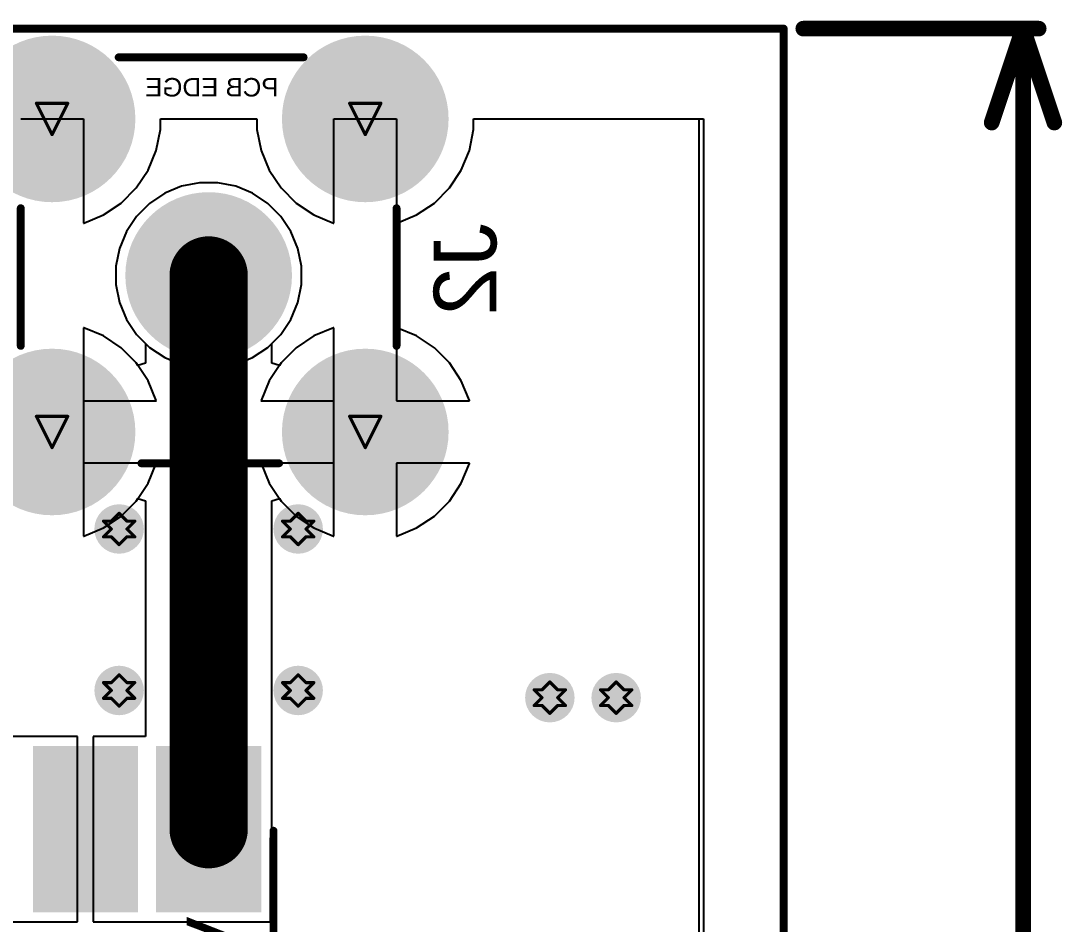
# Model space of a CAD drawing. Header units: inches. Extents: x 0 to 12.7, y -0.1 to 3.5.
# Drawn here: x 0.812 to 1.477, y 1.382 to 1.959 of the extents above; entities that cross this region are included whole.
import ezdxf

# ---------------------------------------------------------------- set-up
doc = ezdxf.new("R2010")
doc.units = ezdxf.units.IN
doc.header["$MEASUREMENT"] = 0
for name, color, linetype in [('Board Outline', 216, 'Continuous'), ('Bottom Layer', 5, 'Continuous'), ('Bottom Overlay', 54, 'Continuous'), ('Bottom Solder', 6, 'Continuous'), ('Dimensions', 6, 'Continuous'), ('Drill Drawing', 1, 'Continuous'), ('Multi-Layer', 9, 'Continuous'), ('Pad Holes', 156, 'Continuous'), ('Top Layer', 1, 'Continuous'), ('Top Overlay', 2, 'Continuous'), ('Top Paste', 8, 'Continuous'), ('Top Solder', 216, 'Continuous'), ('Via Holes', 16, 'Continuous')]:
    doc.layers.add(name, color=color, linetype=linetype)
doc.styles.add('Arial', font='', dxfattribs={"height": 0.2})
doc.styles.get('Arial').set_extended_font_data('Arial')

# ---------------------------------------------------------------- blocks, each defined once
blk = doc.blocks.new('SX1276S8S_T_X1_1')
at = {"layer": 'Top Layer'}
for points in [[(-0.26575, 0.24606), (-0.36417, 0.24606), (-0.36417, 0.30512), (-0.26575, 0.30512)], [(-0.26575, 0.16732), (-0.36417, 0.16732), (-0.36417, 0.22638), (-0.26575, 0.22638)]]:
    blk.add_hatch(color=1, dxfattribs=at).paths.add_polyline_path(points)
at = {"layer": 'Top Paste'}
for points in [[(-0.26575, 0.24606), (-0.36417, 0.24606), (-0.36417, 0.30512), (-0.26575, 0.30512)], [(-0.26575, 0.16732), (-0.36417, 0.16732), (-0.36417, 0.22638), (-0.26575, 0.22638)]]:
    blk.add_hatch(color=8, dxfattribs=at).paths.add_polyline_path(points)
at = {"layer": 'Top Solder'}
for points in [[(-0.26175, 0.24206), (-0.36817, 0.24206), (-0.36817, 0.30912), (-0.26175, 0.30912)], [(-0.26175, 0.16332), (-0.36817, 0.16332), (-0.36817, 0.23038), (-0.26175, 0.23038)]]:
    blk.add_hatch(color=216, dxfattribs=at).paths.add_polyline_path(points)
at = {"layer": 'Top Overlay'}
blk.add_lwpolyline([(0.313, 0.317, 0.005, 0.005, 0), (-0.314, 0.317, 0.005, 0.005, 0)], format="xyseb", dxfattribs=at)
blk.add_lwpolyline([(-0.31525, 0.317, 0.0025, 0.0025, 1), (-0.31275, 0.317, 0.0025, 0.0025, 1)], format="xyseb", close=True, dxfattribs=at)
at = {"layer": 'Top Overlay', "style": 'Arial'}
blk.add_text('ANT', height=0.03937, dxfattribs=at).set_placement((-0.25907, 0.26146))
blk = doc.blocks.new('HJ_SMA175_B_4')
at = {"layer": 'Bottom Layer'}
h = blk.add_hatch(color=5, dxfattribs=at)
edge = h.paths.add_edge_path()
edge.add_arc((-0.1, 0.1), 0.04921, 0, 360)
h = blk.add_hatch(color=5, dxfattribs=at)
edge = h.paths.add_edge_path()
edge.add_arc((0.1, 0.1), 0.04921, 0, 360)
h = blk.add_hatch(color=5, dxfattribs=at)
edge = h.paths.add_edge_path()
edge.add_arc((0, 0), 0.04921, 0, 360)
h = blk.add_hatch(color=5, dxfattribs=at)
edge = h.paths.add_edge_path()
edge.add_arc((-0.1, -0.1), 0.04921, 0, 360)
h = blk.add_hatch(color=5, dxfattribs=at)
edge = h.paths.add_edge_path()
edge.add_arc((0.1, -0.1), 0.04921, 0, 360)
at = {"layer": 'Bottom Solder'}
h = blk.add_hatch(color=6, dxfattribs=at)
edge = h.paths.add_edge_path()
edge.add_arc((-0.1, 0.1), 0.05321, 0, 360)
h = blk.add_hatch(color=6, dxfattribs=at)
edge = h.paths.add_edge_path()
edge.add_arc((0.1, 0.1), 0.05321, 0, 360)
h = blk.add_hatch(color=6, dxfattribs=at)
edge = h.paths.add_edge_path()
edge.add_arc((0, 0), 0.05321, 0, 360)
h = blk.add_hatch(color=6, dxfattribs=at)
edge = h.paths.add_edge_path()
edge.add_arc((-0.1, -0.1), 0.05321, 0, 360)
h = blk.add_hatch(color=6, dxfattribs=at)
edge = h.paths.add_edge_path()
edge.add_arc((0.1, -0.1), 0.05321, 0, 360)
at = {"layer": 'Multi-Layer'}
h = blk.add_hatch(color=9, dxfattribs=at)
edge = h.paths.add_edge_path()
edge.add_arc((-0.1, 0.1), 0.04921, 0, 360)
h = blk.add_hatch(color=9, dxfattribs=at)
edge = h.paths.add_edge_path()
edge.add_arc((0.1, 0.1), 0.04921, 0, 360)
h = blk.add_hatch(color=9, dxfattribs=at)
edge = h.paths.add_edge_path()
edge.add_arc((0, 0), 0.04921, 0, 360)
h = blk.add_hatch(color=9, dxfattribs=at)
edge = h.paths.add_edge_path()
edge.add_arc((-0.1, -0.1), 0.04921, 0, 360)
h = blk.add_hatch(color=9, dxfattribs=at)
edge = h.paths.add_edge_path()
edge.add_arc((0.1, -0.1), 0.04921, 0, 360)
at = {"layer": 'Pad Holes'}
h = blk.add_hatch(color=7, dxfattribs=at)
edge = h.paths.add_edge_path()
edge.add_arc((-0.1, 0.1), 0.02953, 0, 360)
h = blk.add_hatch(color=7, dxfattribs=at)
edge = h.paths.add_edge_path()
edge.add_arc((0.1, 0.1), 0.02953, 0, 360)
h = blk.add_hatch(color=7, dxfattribs=at)
edge = h.paths.add_edge_path()
edge.add_arc((0, 0), 0.02756, 0, 360)
h = blk.add_hatch(color=7, dxfattribs=at)
edge = h.paths.add_edge_path()
edge.add_arc((-0.1, -0.1), 0.02953, 0, 360)
h = blk.add_hatch(color=7, dxfattribs=at)
edge = h.paths.add_edge_path()
edge.add_arc((0.1, -0.1), 0.02953, 0, 360)
at = {"layer": 'Top Layer'}
h = blk.add_hatch(color=1, dxfattribs=at)
edge = h.paths.add_edge_path()
edge.add_arc((-0.1, 0.1), 0.04921, 0, 360)
h = blk.add_hatch(color=1, dxfattribs=at)
edge = h.paths.add_edge_path()
edge.add_arc((0.1, 0.1), 0.04921, 0, 360)
h = blk.add_hatch(color=1, dxfattribs=at)
edge = h.paths.add_edge_path()
edge.add_arc((0, 0), 0.04921, 0, 360)
h = blk.add_hatch(color=1, dxfattribs=at)
edge = h.paths.add_edge_path()
edge.add_arc((-0.1, -0.1), 0.04921, 0, 360)
h = blk.add_hatch(color=1, dxfattribs=at)
edge = h.paths.add_edge_path()
edge.add_arc((0.1, -0.1), 0.04921, 0, 360)
at = {"layer": 'Top Solder'}
h = blk.add_hatch(color=216, dxfattribs=at)
edge = h.paths.add_edge_path()
edge.add_arc((-0.1, 0.1), 0.05321, 0, 360)
h = blk.add_hatch(color=216, dxfattribs=at)
edge = h.paths.add_edge_path()
edge.add_arc((0.1, 0.1), 0.05321, 0, 360)
h = blk.add_hatch(color=216, dxfattribs=at)
edge = h.paths.add_edge_path()
edge.add_arc((0, 0), 0.05321, 0, 360)
h = blk.add_hatch(color=216, dxfattribs=at)
edge = h.paths.add_edge_path()
edge.add_arc((-0.1, -0.1), 0.05321, 0, 360)
h = blk.add_hatch(color=216, dxfattribs=at)
edge = h.paths.add_edge_path()
edge.add_arc((0.1, -0.1), 0.05321, 0, 360)
at = {"layer": 'Bottom Overlay'}
for points in [[(0.045, 0.12, 0.005, 0.005, 0), (-0.043, 0.12, 0.005, 0.005, 0)], [(-0.13937, -0.05748, 0.005, 0.005, 0), (-0.13937, 0.06063, 0.005, 0.005, 0)], [(0.12, -0.043, 0.005, 0.005, 0), (0.12, 0.045, 0.005, 0.005, 0)], [(0.045, -0.12, 0.005, 0.005, 0), (-0.043, -0.12, 0.005, 0.005, 0)]]:
    blk.add_lwpolyline(points, format="xyseb", dxfattribs=at)
for points in [[(-0.04425, 0.12, 0.0025, 0.0025, 1), (-0.04175, 0.12, 0.0025, 0.0025, 1)], [(0.04375, 0.12, 0.0025, 0.0025, 1), (0.04625, 0.12, 0.0025, 0.0025, 1)], [(-0.14062, 0.06063, 0.0025, 0.0025, 1), (-0.13812, 0.06063, 0.0025, 0.0025, 1)], [(0.11875, 0.045, 0.0025, 0.0025, 1), (0.12125, 0.045, 0.0025, 0.0025, 1)], [(0.11875, -0.043, 0.0025, 0.0025, 1), (0.12125, -0.043, 0.0025, 0.0025, 1)], [(-0.14062, -0.05748, 0.0025, 0.0025, 1), (-0.13812, -0.05748, 0.0025, 0.0025, 1)], [(-0.04425, -0.12, 0.0025, 0.0025, 1), (-0.04175, -0.12, 0.0025, 0.0025, 1)], [(0.04375, -0.12, 0.0025, 0.0025, 1), (0.04625, -0.12, 0.0025, 0.0025, 1)]]:
    blk.add_lwpolyline(points, format="xyseb", close=True, dxfattribs=at)
at = {"layer": 'Bottom Overlay', "style": 'Arial', "text_generation_flag": 2}
blk.add_text('PCB EDGE', height=0.011811, rotation=90, dxfattribs=at).set_placement((-0.11433, 0.04467))

msp = doc.modelspace()

# ---------------------------------------------------------------- hatches: boundary and pattern name
at = {"layer": 'Bottom Layer'}
h = msp.add_hatch(color=5, dxfattribs=at)
edge = h.paths.add_edge_path()
edge.add_arc((0.87484, 1.63476), 0.01181, 0, 360)
h = msp.add_hatch(color=5, dxfattribs=at)
edge = h.paths.add_edge_path()
edge.add_arc((0.98916, 1.63476), 0.01181, 0, 360)
h = msp.add_hatch(color=5, dxfattribs=at)
edge = h.paths.add_edge_path()
edge.add_arc((0.87484, 1.53159), 0.01181, 0, 360)
h = msp.add_hatch(color=5, dxfattribs=at)
edge = h.paths.add_edge_path()
edge.add_arc((0.98916, 1.53159), 0.01181, 0, 360)
h = msp.add_hatch(color=5, dxfattribs=at)
edge = h.paths.add_edge_path()
edge.add_arc((1.14986, 1.527), 0.01181, 0, 360)
h = msp.add_hatch(color=5, dxfattribs=at)
edge = h.paths.add_edge_path()
edge.add_arc((1.19221, 1.527), 0.01181, 0, 360)
at = {"layer": 'Bottom Solder'}
h = msp.add_hatch(color=6, dxfattribs=at)
edge = h.paths.add_edge_path()
edge.add_arc((0.87484, 1.63476), 0.01581, 0, 360)
h = msp.add_hatch(color=6, dxfattribs=at)
edge = h.paths.add_edge_path()
edge.add_arc((0.98916, 1.63476), 0.01581, 0, 360)
h = msp.add_hatch(color=6, dxfattribs=at)
edge = h.paths.add_edge_path()
edge.add_arc((0.87484, 1.53159), 0.01581, 0, 360)
h = msp.add_hatch(color=6, dxfattribs=at)
edge = h.paths.add_edge_path()
edge.add_arc((0.98916, 1.53159), 0.01581, 0, 360)
h = msp.add_hatch(color=6, dxfattribs=at)
edge = h.paths.add_edge_path()
edge.add_arc((1.14986, 1.527), 0.01581, 0, 360)
h = msp.add_hatch(color=6, dxfattribs=at)
edge = h.paths.add_edge_path()
edge.add_arc((1.19221, 1.527), 0.01581, 0, 360)
at = {"layer": 'Top Layer'}
h = msp.add_hatch(color=1, dxfattribs=at)
edge = h.paths.add_edge_path()
edge.add_arc((0.87484, 1.63476), 0.01181, 0, 360)
h = msp.add_hatch(color=1, dxfattribs=at)
edge = h.paths.add_edge_path()
edge.add_arc((0.98916, 1.63476), 0.01181, 0, 360)
h = msp.add_hatch(color=1, dxfattribs=at)
edge = h.paths.add_edge_path()
edge.add_arc((0.87484, 1.53159), 0.01181, 0, 360)
h = msp.add_hatch(color=1, dxfattribs=at)
edge = h.paths.add_edge_path()
edge.add_arc((0.98916, 1.53159), 0.01181, 0, 360)
h = msp.add_hatch(color=1, dxfattribs=at)
edge = h.paths.add_edge_path()
edge.add_arc((1.14986, 1.527), 0.01181, 0, 360)
h = msp.add_hatch(color=1, dxfattribs=at)
edge = h.paths.add_edge_path()
edge.add_arc((1.19221, 1.527), 0.01181, 0, 360)
at = {"layer": 'Top Solder'}
h = msp.add_hatch(color=216, dxfattribs=at)
edge = h.paths.add_edge_path()
edge.add_arc((0.87484, 1.63476), 0.01581, 0, 360)
h = msp.add_hatch(color=216, dxfattribs=at)
edge = h.paths.add_edge_path()
edge.add_arc((0.98916, 1.63476), 0.01581, 0, 360)
h = msp.add_hatch(color=216, dxfattribs=at)
edge = h.paths.add_edge_path()
edge.add_arc((0.87484, 1.53159), 0.01581, 0, 360)
h = msp.add_hatch(color=216, dxfattribs=at)
edge = h.paths.add_edge_path()
edge.add_arc((0.98916, 1.53159), 0.01581, 0, 360)
h = msp.add_hatch(color=216, dxfattribs=at)
edge = h.paths.add_edge_path()
edge.add_arc((1.14986, 1.527), 0.01581, 0, 360)
h = msp.add_hatch(color=216, dxfattribs=at)
edge = h.paths.add_edge_path()
edge.add_arc((1.19221, 1.527), 0.01581, 0, 360)
at = {"layer": 'Via Holes'}
h = msp.add_hatch(color=7, dxfattribs=at)
edge = h.paths.add_edge_path()
edge.add_arc((0.87484, 1.63476), 0.00591, 0, 360)
h = msp.add_hatch(color=7, dxfattribs=at)
edge = h.paths.add_edge_path()
edge.add_arc((0.98916, 1.63476), 0.00591, 0, 360)
h = msp.add_hatch(color=7, dxfattribs=at)
edge = h.paths.add_edge_path()
edge.add_arc((0.87484, 1.53159), 0.00591, 0, 360)
h = msp.add_hatch(color=7, dxfattribs=at)
edge = h.paths.add_edge_path()
edge.add_arc((0.98916, 1.53159), 0.00591, 0, 360)
h = msp.add_hatch(color=7, dxfattribs=at)
edge = h.paths.add_edge_path()
edge.add_arc((1.14986, 1.527), 0.00591, 0, 360)
h = msp.add_hatch(color=7, dxfattribs=at)
edge = h.paths.add_edge_path()
edge.add_arc((1.19221, 1.527), 0.00591, 0, 360)

# ---------------------------------------------------------------- linework, layer by layer
at = {"layer": 'Board Outline'}
for points in [[(0, 1.95441, 0.005, 0.005, 0), (1.29921, 1.95441, 0.005, 0.005, 0)], [(1.29921, 0, 0.005, 0.005, 0), (1.29921, 1.95441, 0.005, 0.005, 0)]]:
    msp.add_lwpolyline(points, format="xyseb", dxfattribs=at)
msp.add_lwpolyline([(1.29796, 1.95441, 0.0025, 0.0025, 1), (1.30046, 1.95441, 0.0025, 0.0025, 1)], format="xyseb", close=True, dxfattribs=at)
msp.add_lwpolyline([(1.29796, 1.95441, 0.0025, 0.0025, 1), (1.30046, 1.95441, 0.0025, 0.0025, 1)], format="xyseb", close=True, dxfattribs=at)
at = {"layer": 'Bottom Layer'}
for p, q in [((0.812, 1.89673), (0.852, 1.89673)), ((0.852, 1.89673), (0.852, 1.83014)), ((0.90121, 1.88991), (0.90121, 1.89673)), ((0.90121, 1.89673), (0.96279, 1.89673)), ((0.96279, 1.89673), (0.96279, 1.88991)), ((1.012, 1.83014), (1.012, 1.89673)), ((1.012, 1.89673), (1.052, 1.89673)), ((1.052, 1.89673), (1.052, 1.83014)), ((1.10121, 1.88991), (1.10121, 1.89673)), ((1.10121, 1.89673), (1.245, 1.89673)), ((1.245, 1.89673), (1.245, 0.04712)), ((0.89855, 1.87654), (0.90121, 1.88991)), ((0.96279, 1.88991), (0.96545, 1.87654)), ((1.09855, 1.87654), (1.10121, 1.88991)), ((0.89334, 1.86394), (0.89855, 1.87654)), ((0.96545, 1.87654), (0.97067, 1.86394)), ((1.09334, 1.86394), (1.09855, 1.87654)), ((0.88576, 1.85261), (0.89334, 1.86394)), ((0.97067, 1.86394), (0.97824, 1.85261)), ((1.08576, 1.85261), (1.09334, 1.86394)), ((0.92617, 1.85594), (0.91473, 1.85367)), ((0.93783, 1.85594), (0.92617, 1.85594)), ((0.94927, 1.85367), (0.93783, 1.85594)), ((0.87612, 1.84297), (0.88576, 1.85261)), ((0.90395, 1.8492), (0.89425, 1.84272)), ((0.91473, 1.85367), (0.90395, 1.8492)), ((0.96005, 1.8492), (0.94927, 1.85367)), ((0.96975, 1.84272), (0.96005, 1.8492)), ((0.97824, 1.85261), (0.98788, 1.84297)), ((1.07612, 1.84297), (1.08576, 1.85261)), ((0.86479, 1.83539), (0.87612, 1.84297)), ((0.89425, 1.84272), (0.88601, 1.83448)), ((0.97799, 1.83448), (0.96975, 1.84272)), ((0.98788, 1.84297), (0.99922, 1.83539)), ((1.06479, 1.83539), (1.07612, 1.84297)), ((0.85219, 1.83018), (0.86479, 1.83539)), ((0.99922, 1.83539), (1.01181, 1.83018)), ((1.05219, 1.83018), (1.06479, 1.83539)), ((0.852, 1.83014), (0.85219, 1.83018)), ((0.88601, 1.83448), (0.87953, 1.82478)), ((0.98447, 1.82478), (0.97799, 1.83448)), ((1.01181, 1.83018), (1.012, 1.83014)), ((1.052, 1.83014), (1.05219, 1.83018)), ((0.87953, 1.82478), (0.87506, 1.814)), ((0.98894, 1.814), (0.98447, 1.82478)), ((0.87506, 1.814), (0.87279, 1.80256)), ((0.99121, 1.80256), (0.98894, 1.814)), ((0.87279, 1.80256), (0.87279, 1.7909)), ((0.99121, 1.7909), (0.99121, 1.80256)), ((0.87279, 1.7909), (0.87506, 1.77946)), ((0.98894, 1.77946), (0.99121, 1.7909)), ((0.87506, 1.77946), (0.87953, 1.76868)), ((0.98447, 1.76868), (0.98894, 1.77946)), ((0.85219, 1.76328), (0.852, 1.76332)), ((0.852, 1.76332), (0.852, 1.71673)), ((0.86479, 1.75806), (0.85219, 1.76328)), ((0.87953, 1.76868), (0.88601, 1.75898)), ((0.97799, 1.75898), (0.98447, 1.76868)), ((1.01181, 1.76328), (0.99922, 1.75806)), ((1.012, 1.76332), (1.01181, 1.76328)), ((1.012, 1.71673), (1.012, 1.76332)), ((1.05219, 1.76328), (1.052, 1.76332)), ((1.052, 1.76332), (1.052, 1.71673)), ((1.06479, 1.75806), (1.05219, 1.76328)), ((0.87612, 1.75049), (0.86479, 1.75806)), ((0.88601, 1.75898), (0.89425, 1.75074)), ((0.96975, 1.75074), (0.97799, 1.75898)), ((0.99922, 1.75806), (0.98788, 1.75049)), ((1.07612, 1.75049), (1.06479, 1.75806)), ((0.88576, 1.74085), (0.87612, 1.75049)), ((0.89425, 1.75074), (0.90395, 1.74426)), ((0.96005, 1.74426), (0.96975, 1.75074)), ((0.98788, 1.75049), (0.97824, 1.74085)), ((1.08576, 1.74085), (1.07612, 1.75049)), ((0.90395, 1.74426), (0.91473, 1.73979)), ((0.94927, 1.73979), (0.96005, 1.74426)), ((0.89334, 1.72951), (0.88576, 1.74085)), ((0.91473, 1.73979), (0.92617, 1.73752)), ((0.92617, 1.73752), (0.93783, 1.73752)), ((0.93783, 1.73752), (0.94927, 1.73979)), ((0.97824, 1.74085), (0.97067, 1.72951)), ((1.09334, 1.72951), (1.08576, 1.74085)), ((0.89855, 1.71692), (0.89334, 1.72951)), ((0.97067, 1.72951), (0.96545, 1.71692)), ((1.09855, 1.71692), (1.09334, 1.72951)), ((0.852, 1.71673), (0.89859, 1.71673)), ((0.89859, 1.71673), (0.89855, 1.71692)), ((0.96545, 1.71692), (0.96541, 1.71673)), ((0.96541, 1.71673), (1.012, 1.71673)), ((1.052, 1.71673), (1.09859, 1.71673)), ((1.09859, 1.71673), (1.09855, 1.71692)), ((0.89859, 1.67673), (0.852, 1.67673)), ((0.852, 1.67673), (0.852, 1.63014)), ((0.89334, 1.66395), (0.89855, 1.67654)), ((0.89855, 1.67654), (0.89859, 1.67673)), ((1.012, 1.67673), (0.96541, 1.67673)), ((0.96541, 1.67673), (0.96545, 1.67654)), ((0.96545, 1.67654), (0.97067, 1.66395)), ((1.012, 1.63014), (1.012, 1.67673)), ((1.09859, 1.67673), (1.052, 1.67673)), ((1.052, 1.67673), (1.052, 1.63014)), ((1.09334, 1.66395), (1.09855, 1.67654)), ((1.09855, 1.67654), (1.09859, 1.67673)), ((0.88576, 1.65261), (0.89334, 1.66395)), ((0.97067, 1.66395), (0.97824, 1.65261)), ((1.08576, 1.65261), (1.09334, 1.66395)), ((0.87612, 1.64297), (0.88576, 1.65261)), ((0.97824, 1.65261), (0.98788, 1.64297)), ((1.07612, 1.64297), (1.08576, 1.65261)), ((0.86479, 1.63539), (0.87612, 1.64297)), ((0.98788, 1.64297), (0.99922, 1.63539)), ((1.06479, 1.63539), (1.07612, 1.64297)), ((0.852, 1.63014), (0.85219, 1.63018)), ((0.85219, 1.63018), (0.86479, 1.63539)), ((0.99922, 1.63539), (1.01181, 1.63018)), ((1.01181, 1.63018), (1.012, 1.63014)), ((1.052, 1.63014), (1.05219, 1.63018)), ((1.05219, 1.63018), (1.06479, 1.63539))]:
    msp.add_line(p, q, dxfattribs=at)
at = {"layer": 'Dimensions'}
for points in [[(1.31171, 1.95441, 0.01, 0.01, 0), (1.462, 1.95441, 0.01, 0.01, 0)], [(1.432, 1.89441, 0.01, 0.01, 0), (1.452, 1.95441, 0.01, 0.01, 0)], [(1.452, 1.95441, 0.01, 0.01, 0), (1.472, 1.89441, 0.01, 0.01, 0)], [(1.452, 1.18108, 0.01, 0.01, 0), (1.452, 1.95441, 0.01, 0.01, 0)]]:
    msp.add_lwpolyline(points, format="xyseb", dxfattribs=at)
for points in [[(1.30921, 1.95441, 0.005, 0.005, 1), (1.31421, 1.95441, 0.005, 0.005, 1)], [(1.4495, 1.95441, 0.005, 0.005, 1), (1.4545, 1.95441, 0.005, 0.005, 1)], [(1.4495, 1.95441, 0.005, 0.005, 1), (1.4545, 1.95441, 0.005, 0.005, 1)], [(1.4495, 1.95441, 0.005, 0.005, 1), (1.4545, 1.95441, 0.005, 0.005, 1)], [(1.4595, 1.95441, 0.005, 0.005, 1), (1.4645, 1.95441, 0.005, 0.005, 1)], [(1.4295, 1.89441, 0.005, 0.005, 1), (1.4345, 1.89441, 0.005, 0.005, 1)], [(1.4695, 1.89441, 0.005, 0.005, 1), (1.4745, 1.89441, 0.005, 0.005, 1)]]:
    msp.add_lwpolyline(points, format="xyseb", close=True, dxfattribs=at)
at = {"layer": 'Drill Drawing'}
for points in [[(0.822, 1.90673, 0.002, 0.002, 0), (0.842, 1.90673, 0.002, 0.002, 0)], [(0.822, 1.90673, 0.002, 0.002, 0), (0.832, 1.88673, 0.002, 0.002, 0)], [(0.832, 1.88673, 0.002, 0.002, 0), (0.842, 1.90673, 0.002, 0.002, 0)], [(1.022, 1.90673, 0.002, 0.002, 0), (1.042, 1.90673, 0.002, 0.002, 0)], [(1.022, 1.90673, 0.002, 0.002, 0), (1.032, 1.88673, 0.002, 0.002, 0)], [(1.032, 1.88673, 0.002, 0.002, 0), (1.042, 1.90673, 0.002, 0.002, 0)], [(0.822, 1.70673, 0.002, 0.002, 0), (0.842, 1.70673, 0.002, 0.002, 0)], [(0.822, 1.70673, 0.002, 0.002, 0), (0.832, 1.68673, 0.002, 0.002, 0)], [(0.832, 1.68673, 0.002, 0.002, 0), (0.842, 1.70673, 0.002, 0.002, 0)], [(1.022, 1.70673, 0.002, 0.002, 0), (1.042, 1.70673, 0.002, 0.002, 0)], [(1.022, 1.70673, 0.002, 0.002, 0), (1.032, 1.68673, 0.002, 0.002, 0)], [(1.032, 1.68673, 0.002, 0.002, 0), (1.042, 1.70673, 0.002, 0.002, 0)], [(0.86984, 1.63976, 0.002, 0.002, 0), (0.87484, 1.64476, 0.002, 0.002, 0)], [(0.87484, 1.64476, 0.002, 0.002, 0), (0.87984, 1.63976, 0.002, 0.002, 0)], [(0.98416, 1.63976, 0.002, 0.002, 0), (0.98916, 1.64476, 0.002, 0.002, 0)], [(0.98916, 1.64476, 0.002, 0.002, 0), (0.99416, 1.63976, 0.002, 0.002, 0)], [(0.86484, 1.63976, 0.002, 0.002, 0), (0.86984, 1.63476, 0.002, 0.002, 0)], [(0.86484, 1.63976, 0.002, 0.002, 0), (0.86984, 1.63976, 0.002, 0.002, 0)], [(0.86484, 1.62976, 0.002, 0.002, 0), (0.86984, 1.63476, 0.002, 0.002, 0)], [(0.87984, 1.63976, 0.002, 0.002, 0), (0.88484, 1.63976, 0.002, 0.002, 0)], [(0.87984, 1.63476, 0.002, 0.002, 0), (0.88484, 1.63976, 0.002, 0.002, 0)], [(0.87984, 1.63476, 0.002, 0.002, 0), (0.88484, 1.62976, 0.002, 0.002, 0)], [(0.97916, 1.63976, 0.002, 0.002, 0), (0.98416, 1.63476, 0.002, 0.002, 0)], [(0.97916, 1.63976, 0.002, 0.002, 0), (0.98416, 1.63976, 0.002, 0.002, 0)], [(0.97916, 1.62976, 0.002, 0.002, 0), (0.98416, 1.63476, 0.002, 0.002, 0)], [(0.99416, 1.63976, 0.002, 0.002, 0), (0.99916, 1.63976, 0.002, 0.002, 0)], [(0.99416, 1.63476, 0.002, 0.002, 0), (0.99916, 1.63976, 0.002, 0.002, 0)], [(0.99416, 1.63476, 0.002, 0.002, 0), (0.99916, 1.62976, 0.002, 0.002, 0)], [(0.86484, 1.62976, 0.002, 0.002, 0), (0.86984, 1.62976, 0.002, 0.002, 0)], [(0.86984, 1.62976, 0.002, 0.002, 0), (0.87484, 1.62476, 0.002, 0.002, 0)], [(0.87484, 1.62476, 0.002, 0.002, 0), (0.87984, 1.62976, 0.002, 0.002, 0)], [(0.87984, 1.62976, 0.002, 0.002, 0), (0.88484, 1.62976, 0.002, 0.002, 0)], [(0.97916, 1.62976, 0.002, 0.002, 0), (0.98416, 1.62976, 0.002, 0.002, 0)], [(0.98416, 1.62976, 0.002, 0.002, 0), (0.98916, 1.62476, 0.002, 0.002, 0)], [(0.98916, 1.62476, 0.002, 0.002, 0), (0.99416, 1.62976, 0.002, 0.002, 0)], [(0.99416, 1.62976, 0.002, 0.002, 0), (0.99916, 1.62976, 0.002, 0.002, 0)], [(0.86484, 1.53659, 0.002, 0.002, 0), (0.86984, 1.53159, 0.002, 0.002, 0)], [(0.86484, 1.53659, 0.002, 0.002, 0), (0.86984, 1.53659, 0.002, 0.002, 0)], [(0.86984, 1.53659, 0.002, 0.002, 0), (0.87484, 1.54159, 0.002, 0.002, 0)], [(0.87484, 1.54159, 0.002, 0.002, 0), (0.87984, 1.53659, 0.002, 0.002, 0)], [(0.87984, 1.53659, 0.002, 0.002, 0), (0.88484, 1.53659, 0.002, 0.002, 0)], [(0.87984, 1.53159, 0.002, 0.002, 0), (0.88484, 1.53659, 0.002, 0.002, 0)], [(0.97916, 1.53659, 0.002, 0.002, 0), (0.98416, 1.53159, 0.002, 0.002, 0)], [(0.97916, 1.53659, 0.002, 0.002, 0), (0.98416, 1.53659, 0.002, 0.002, 0)], [(0.98416, 1.53659, 0.002, 0.002, 0), (0.98916, 1.54159, 0.002, 0.002, 0)], [(0.98916, 1.54159, 0.002, 0.002, 0), (0.99416, 1.53659, 0.002, 0.002, 0)], [(0.99416, 1.53659, 0.002, 0.002, 0), (0.99916, 1.53659, 0.002, 0.002, 0)], [(0.99416, 1.53159, 0.002, 0.002, 0), (0.99916, 1.53659, 0.002, 0.002, 0)], [(1.14486, 1.532, 0.002, 0.002, 0), (1.14986, 1.537, 0.002, 0.002, 0)], [(1.14986, 1.537, 0.002, 0.002, 0), (1.15486, 1.532, 0.002, 0.002, 0)], [(1.18721, 1.532, 0.002, 0.002, 0), (1.19221, 1.537, 0.002, 0.002, 0)], [(1.19221, 1.537, 0.002, 0.002, 0), (1.19721, 1.532, 0.002, 0.002, 0)], [(0.86484, 1.52659, 0.002, 0.002, 0), (0.86984, 1.53159, 0.002, 0.002, 0)], [(0.87984, 1.53159, 0.002, 0.002, 0), (0.88484, 1.52659, 0.002, 0.002, 0)], [(0.97916, 1.52659, 0.002, 0.002, 0), (0.98416, 1.53159, 0.002, 0.002, 0)], [(0.99416, 1.53159, 0.002, 0.002, 0), (0.99916, 1.52659, 0.002, 0.002, 0)], [(1.13986, 1.532, 0.002, 0.002, 0), (1.14486, 1.527, 0.002, 0.002, 0)], [(1.13986, 1.532, 0.002, 0.002, 0), (1.14486, 1.532, 0.002, 0.002, 0)], [(1.15486, 1.532, 0.002, 0.002, 0), (1.15986, 1.532, 0.002, 0.002, 0)], [(1.15486, 1.527, 0.002, 0.002, 0), (1.15986, 1.532, 0.002, 0.002, 0)], [(1.18221, 1.532, 0.002, 0.002, 0), (1.18721, 1.527, 0.002, 0.002, 0)], [(1.18221, 1.532, 0.002, 0.002, 0), (1.18721, 1.532, 0.002, 0.002, 0)], [(1.19721, 1.532, 0.002, 0.002, 0), (1.20221, 1.532, 0.002, 0.002, 0)], [(1.19721, 1.527, 0.002, 0.002, 0), (1.20221, 1.532, 0.002, 0.002, 0)], [(0.86484, 1.52659, 0.002, 0.002, 0), (0.86984, 1.52659, 0.002, 0.002, 0)], [(0.86984, 1.52659, 0.002, 0.002, 0), (0.87484, 1.52159, 0.002, 0.002, 0)], [(0.87484, 1.52159, 0.002, 0.002, 0), (0.87984, 1.52659, 0.002, 0.002, 0)], [(0.87984, 1.52659, 0.002, 0.002, 0), (0.88484, 1.52659, 0.002, 0.002, 0)], [(0.97916, 1.52659, 0.002, 0.002, 0), (0.98416, 1.52659, 0.002, 0.002, 0)], [(0.98416, 1.52659, 0.002, 0.002, 0), (0.98916, 1.52159, 0.002, 0.002, 0)], [(0.98916, 1.52159, 0.002, 0.002, 0), (0.99416, 1.52659, 0.002, 0.002, 0)], [(0.99416, 1.52659, 0.002, 0.002, 0), (0.99916, 1.52659, 0.002, 0.002, 0)], [(1.13986, 1.522, 0.002, 0.002, 0), (1.14486, 1.527, 0.002, 0.002, 0)], [(1.13986, 1.522, 0.002, 0.002, 0), (1.14486, 1.522, 0.002, 0.002, 0)], [(1.14486, 1.522, 0.002, 0.002, 0), (1.14986, 1.517, 0.002, 0.002, 0)], [(1.14986, 1.517, 0.002, 0.002, 0), (1.15486, 1.522, 0.002, 0.002, 0)], [(1.15486, 1.527, 0.002, 0.002, 0), (1.15986, 1.522, 0.002, 0.002, 0)], [(1.15486, 1.522, 0.002, 0.002, 0), (1.15986, 1.522, 0.002, 0.002, 0)], [(1.18221, 1.522, 0.002, 0.002, 0), (1.18721, 1.527, 0.002, 0.002, 0)], [(1.18221, 1.522, 0.002, 0.002, 0), (1.18721, 1.522, 0.002, 0.002, 0)], [(1.18721, 1.522, 0.002, 0.002, 0), (1.19221, 1.517, 0.002, 0.002, 0)], [(1.19221, 1.517, 0.002, 0.002, 0), (1.19721, 1.522, 0.002, 0.002, 0)], [(1.19721, 1.527, 0.002, 0.002, 0), (1.20221, 1.522, 0.002, 0.002, 0)], [(1.19721, 1.522, 0.002, 0.002, 0), (1.20221, 1.522, 0.002, 0.002, 0)]]:
    msp.add_lwpolyline(points, format="xyseb", dxfattribs=at)
for points in [[(0.8215, 1.90673, 0.001, 0.001, 1), (0.8225, 1.90673, 0.001, 0.001, 1)], [(0.8215, 1.90673, 0.001, 0.001, 1), (0.8225, 1.90673, 0.001, 0.001, 1)], [(0.8415, 1.90673, 0.001, 0.001, 1), (0.8425, 1.90673, 0.001, 0.001, 1)], [(0.8415, 1.90673, 0.001, 0.001, 1), (0.8425, 1.90673, 0.001, 0.001, 1)], [(1.0215, 1.90673, 0.001, 0.001, 1), (1.0225, 1.90673, 0.001, 0.001, 1)], [(1.0215, 1.90673, 0.001, 0.001, 1), (1.0225, 1.90673, 0.001, 0.001, 1)], [(1.0415, 1.90673, 0.001, 0.001, 1), (1.0425, 1.90673, 0.001, 0.001, 1)], [(1.0415, 1.90673, 0.001, 0.001, 1), (1.0425, 1.90673, 0.001, 0.001, 1)], [(0.8315, 1.88673, 0.001, 0.001, 1), (0.8325, 1.88673, 0.001, 0.001, 1)], [(0.8315, 1.88673, 0.001, 0.001, 1), (0.8325, 1.88673, 0.001, 0.001, 1)], [(1.0315, 1.88673, 0.001, 0.001, 1), (1.0325, 1.88673, 0.001, 0.001, 1)], [(1.0315, 1.88673, 0.001, 0.001, 1), (1.0325, 1.88673, 0.001, 0.001, 1)], [(0.942, 1.79673, 0.002, 0.002, 1), (0.922, 1.79673, 0.002, 0.002, 1)], [(0.9215, 1.79673, 0.001, 0.001, 1), (0.9225, 1.79673, 0.001, 0.001, 1)], [(0.9415, 1.79673, 0.001, 0.001, 1), (0.9425, 1.79673, 0.001, 0.001, 1)], [(0.8215, 1.70673, 0.001, 0.001, 1), (0.8225, 1.70673, 0.001, 0.001, 1)], [(0.8215, 1.70673, 0.001, 0.001, 1), (0.8225, 1.70673, 0.001, 0.001, 1)], [(0.8415, 1.70673, 0.001, 0.001, 1), (0.8425, 1.70673, 0.001, 0.001, 1)], [(0.8415, 1.70673, 0.001, 0.001, 1), (0.8425, 1.70673, 0.001, 0.001, 1)], [(1.0215, 1.70673, 0.001, 0.001, 1), (1.0225, 1.70673, 0.001, 0.001, 1)], [(1.0215, 1.70673, 0.001, 0.001, 1), (1.0225, 1.70673, 0.001, 0.001, 1)], [(1.0415, 1.70673, 0.001, 0.001, 1), (1.0425, 1.70673, 0.001, 0.001, 1)], [(1.0415, 1.70673, 0.001, 0.001, 1), (1.0425, 1.70673, 0.001, 0.001, 1)], [(0.8315, 1.68673, 0.001, 0.001, 1), (0.8325, 1.68673, 0.001, 0.001, 1)], [(0.8315, 1.68673, 0.001, 0.001, 1), (0.8325, 1.68673, 0.001, 0.001, 1)], [(1.0315, 1.68673, 0.001, 0.001, 1), (1.0325, 1.68673, 0.001, 0.001, 1)], [(1.0315, 1.68673, 0.001, 0.001, 1), (1.0325, 1.68673, 0.001, 0.001, 1)], [(0.87434, 1.64476, 0.001, 0.001, 1), (0.87534, 1.64476, 0.001, 0.001, 1)], [(0.87434, 1.64476, 0.001, 0.001, 1), (0.87534, 1.64476, 0.001, 0.001, 1)], [(0.98866, 1.64476, 0.001, 0.001, 1), (0.98966, 1.64476, 0.001, 0.001, 1)], [(0.98866, 1.64476, 0.001, 0.001, 1), (0.98966, 1.64476, 0.001, 0.001, 1)], [(0.86434, 1.63976, 0.001, 0.001, 1), (0.86534, 1.63976, 0.001, 0.001, 1)], [(0.86434, 1.63976, 0.001, 0.001, 1), (0.86534, 1.63976, 0.001, 0.001, 1)], [(0.86934, 1.63976, 0.001, 0.001, 1), (0.87034, 1.63976, 0.001, 0.001, 1)], [(0.86934, 1.63976, 0.001, 0.001, 1), (0.87034, 1.63976, 0.001, 0.001, 1)], [(0.86934, 1.63476, 0.001, 0.001, 1), (0.87034, 1.63476, 0.001, 0.001, 1)], [(0.86934, 1.63476, 0.001, 0.001, 1), (0.87034, 1.63476, 0.001, 0.001, 1)], [(0.87934, 1.63976, 0.001, 0.001, 1), (0.88034, 1.63976, 0.001, 0.001, 1)], [(0.87934, 1.63976, 0.001, 0.001, 1), (0.88034, 1.63976, 0.001, 0.001, 1)], [(0.87934, 1.63476, 0.001, 0.001, 1), (0.88034, 1.63476, 0.001, 0.001, 1)], [(0.87934, 1.63476, 0.001, 0.001, 1), (0.88034, 1.63476, 0.001, 0.001, 1)], [(0.88434, 1.63976, 0.001, 0.001, 1), (0.88534, 1.63976, 0.001, 0.001, 1)], [(0.88434, 1.63976, 0.001, 0.001, 1), (0.88534, 1.63976, 0.001, 0.001, 1)], [(0.97866, 1.63976, 0.001, 0.001, 1), (0.97966, 1.63976, 0.001, 0.001, 1)], [(0.97866, 1.63976, 0.001, 0.001, 1), (0.97966, 1.63976, 0.001, 0.001, 1)], [(0.98366, 1.63976, 0.001, 0.001, 1), (0.98466, 1.63976, 0.001, 0.001, 1)], [(0.98366, 1.63976, 0.001, 0.001, 1), (0.98466, 1.63976, 0.001, 0.001, 1)], [(0.98366, 1.63476, 0.001, 0.001, 1), (0.98466, 1.63476, 0.001, 0.001, 1)], [(0.98366, 1.63476, 0.001, 0.001, 1), (0.98466, 1.63476, 0.001, 0.001, 1)], [(0.99366, 1.63976, 0.001, 0.001, 1), (0.99466, 1.63976, 0.001, 0.001, 1)], [(0.99366, 1.63976, 0.001, 0.001, 1), (0.99466, 1.63976, 0.001, 0.001, 1)], [(0.99366, 1.63476, 0.001, 0.001, 1), (0.99466, 1.63476, 0.001, 0.001, 1)], [(0.99366, 1.63476, 0.001, 0.001, 1), (0.99466, 1.63476, 0.001, 0.001, 1)], [(0.99866, 1.63976, 0.001, 0.001, 1), (0.99966, 1.63976, 0.001, 0.001, 1)], [(0.99866, 1.63976, 0.001, 0.001, 1), (0.99966, 1.63976, 0.001, 0.001, 1)], [(0.86434, 1.62976, 0.001, 0.001, 1), (0.86534, 1.62976, 0.001, 0.001, 1)], [(0.86434, 1.62976, 0.001, 0.001, 1), (0.86534, 1.62976, 0.001, 0.001, 1)], [(0.86934, 1.62976, 0.001, 0.001, 1), (0.87034, 1.62976, 0.001, 0.001, 1)], [(0.86934, 1.62976, 0.001, 0.001, 1), (0.87034, 1.62976, 0.001, 0.001, 1)], [(0.87934, 1.62976, 0.001, 0.001, 1), (0.88034, 1.62976, 0.001, 0.001, 1)], [(0.87934, 1.62976, 0.001, 0.001, 1), (0.88034, 1.62976, 0.001, 0.001, 1)], [(0.88434, 1.62976, 0.001, 0.001, 1), (0.88534, 1.62976, 0.001, 0.001, 1)], [(0.88434, 1.62976, 0.001, 0.001, 1), (0.88534, 1.62976, 0.001, 0.001, 1)], [(0.97866, 1.62976, 0.001, 0.001, 1), (0.97966, 1.62976, 0.001, 0.001, 1)], [(0.97866, 1.62976, 0.001, 0.001, 1), (0.97966, 1.62976, 0.001, 0.001, 1)], [(0.98366, 1.62976, 0.001, 0.001, 1), (0.98466, 1.62976, 0.001, 0.001, 1)], [(0.98366, 1.62976, 0.001, 0.001, 1), (0.98466, 1.62976, 0.001, 0.001, 1)], [(0.99366, 1.62976, 0.001, 0.001, 1), (0.99466, 1.62976, 0.001, 0.001, 1)], [(0.99366, 1.62976, 0.001, 0.001, 1), (0.99466, 1.62976, 0.001, 0.001, 1)], [(0.99866, 1.62976, 0.001, 0.001, 1), (0.99966, 1.62976, 0.001, 0.001, 1)], [(0.99866, 1.62976, 0.001, 0.001, 1), (0.99966, 1.62976, 0.001, 0.001, 1)], [(0.87434, 1.62476, 0.001, 0.001, 1), (0.87534, 1.62476, 0.001, 0.001, 1)], [(0.87434, 1.62476, 0.001, 0.001, 1), (0.87534, 1.62476, 0.001, 0.001, 1)], [(0.98866, 1.62476, 0.001, 0.001, 1), (0.98966, 1.62476, 0.001, 0.001, 1)], [(0.98866, 1.62476, 0.001, 0.001, 1), (0.98966, 1.62476, 0.001, 0.001, 1)], [(0.86434, 1.53659, 0.001, 0.001, 1), (0.86534, 1.53659, 0.001, 0.001, 1)], [(0.86434, 1.53659, 0.001, 0.001, 1), (0.86534, 1.53659, 0.001, 0.001, 1)], [(0.86934, 1.53659, 0.001, 0.001, 1), (0.87034, 1.53659, 0.001, 0.001, 1)], [(0.86934, 1.53659, 0.001, 0.001, 1), (0.87034, 1.53659, 0.001, 0.001, 1)], [(0.87434, 1.54159, 0.001, 0.001, 1), (0.87534, 1.54159, 0.001, 0.001, 1)], [(0.87434, 1.54159, 0.001, 0.001, 1), (0.87534, 1.54159, 0.001, 0.001, 1)], [(0.87934, 1.53659, 0.001, 0.001, 1), (0.88034, 1.53659, 0.001, 0.001, 1)], [(0.87934, 1.53659, 0.001, 0.001, 1), (0.88034, 1.53659, 0.001, 0.001, 1)], [(0.88434, 1.53659, 0.001, 0.001, 1), (0.88534, 1.53659, 0.001, 0.001, 1)], [(0.88434, 1.53659, 0.001, 0.001, 1), (0.88534, 1.53659, 0.001, 0.001, 1)], [(0.97866, 1.53659, 0.001, 0.001, 1), (0.97966, 1.53659, 0.001, 0.001, 1)], [(0.97866, 1.53659, 0.001, 0.001, 1), (0.97966, 1.53659, 0.001, 0.001, 1)], [(0.98366, 1.53659, 0.001, 0.001, 1), (0.98466, 1.53659, 0.001, 0.001, 1)], [(0.98366, 1.53659, 0.001, 0.001, 1), (0.98466, 1.53659, 0.001, 0.001, 1)], [(0.98866, 1.54159, 0.001, 0.001, 1), (0.98966, 1.54159, 0.001, 0.001, 1)], [(0.98866, 1.54159, 0.001, 0.001, 1), (0.98966, 1.54159, 0.001, 0.001, 1)], [(0.99366, 1.53659, 0.001, 0.001, 1), (0.99466, 1.53659, 0.001, 0.001, 1)], [(0.99366, 1.53659, 0.001, 0.001, 1), (0.99466, 1.53659, 0.001, 0.001, 1)], [(0.99866, 1.53659, 0.001, 0.001, 1), (0.99966, 1.53659, 0.001, 0.001, 1)], [(0.99866, 1.53659, 0.001, 0.001, 1), (0.99966, 1.53659, 0.001, 0.001, 1)], [(1.14936, 1.537, 0.001, 0.001, 1), (1.15036, 1.537, 0.001, 0.001, 1)], [(1.14936, 1.537, 0.001, 0.001, 1), (1.15036, 1.537, 0.001, 0.001, 1)], [(1.19171, 1.537, 0.001, 0.001, 1), (1.19271, 1.537, 0.001, 0.001, 1)], [(1.19171, 1.537, 0.001, 0.001, 1), (1.19271, 1.537, 0.001, 0.001, 1)], [(0.86934, 1.53159, 0.001, 0.001, 1), (0.87034, 1.53159, 0.001, 0.001, 1)], [(0.86934, 1.53159, 0.001, 0.001, 1), (0.87034, 1.53159, 0.001, 0.001, 1)], [(0.87934, 1.53159, 0.001, 0.001, 1), (0.88034, 1.53159, 0.001, 0.001, 1)], [(0.87934, 1.53159, 0.001, 0.001, 1), (0.88034, 1.53159, 0.001, 0.001, 1)], [(0.98366, 1.53159, 0.001, 0.001, 1), (0.98466, 1.53159, 0.001, 0.001, 1)], [(0.98366, 1.53159, 0.001, 0.001, 1), (0.98466, 1.53159, 0.001, 0.001, 1)], [(0.99366, 1.53159, 0.001, 0.001, 1), (0.99466, 1.53159, 0.001, 0.001, 1)], [(0.99366, 1.53159, 0.001, 0.001, 1), (0.99466, 1.53159, 0.001, 0.001, 1)], [(1.13936, 1.532, 0.001, 0.001, 1), (1.14036, 1.532, 0.001, 0.001, 1)], [(1.13936, 1.532, 0.001, 0.001, 1), (1.14036, 1.532, 0.001, 0.001, 1)], [(1.14436, 1.532, 0.001, 0.001, 1), (1.14536, 1.532, 0.001, 0.001, 1)], [(1.14436, 1.532, 0.001, 0.001, 1), (1.14536, 1.532, 0.001, 0.001, 1)], [(1.15436, 1.532, 0.001, 0.001, 1), (1.15536, 1.532, 0.001, 0.001, 1)], [(1.15436, 1.532, 0.001, 0.001, 1), (1.15536, 1.532, 0.001, 0.001, 1)], [(1.15936, 1.532, 0.001, 0.001, 1), (1.16036, 1.532, 0.001, 0.001, 1)], [(1.15936, 1.532, 0.001, 0.001, 1), (1.16036, 1.532, 0.001, 0.001, 1)], [(1.18171, 1.532, 0.001, 0.001, 1), (1.18271, 1.532, 0.001, 0.001, 1)], [(1.18171, 1.532, 0.001, 0.001, 1), (1.18271, 1.532, 0.001, 0.001, 1)], [(1.18671, 1.532, 0.001, 0.001, 1), (1.18771, 1.532, 0.001, 0.001, 1)], [(1.18671, 1.532, 0.001, 0.001, 1), (1.18771, 1.532, 0.001, 0.001, 1)], [(1.19671, 1.532, 0.001, 0.001, 1), (1.19771, 1.532, 0.001, 0.001, 1)], [(1.19671, 1.532, 0.001, 0.001, 1), (1.19771, 1.532, 0.001, 0.001, 1)], [(1.20171, 1.532, 0.001, 0.001, 1), (1.20271, 1.532, 0.001, 0.001, 1)], [(1.20171, 1.532, 0.001, 0.001, 1), (1.20271, 1.532, 0.001, 0.001, 1)], [(0.86434, 1.52659, 0.001, 0.001, 1), (0.86534, 1.52659, 0.001, 0.001, 1)], [(0.86434, 1.52659, 0.001, 0.001, 1), (0.86534, 1.52659, 0.001, 0.001, 1)], [(0.86934, 1.52659, 0.001, 0.001, 1), (0.87034, 1.52659, 0.001, 0.001, 1)], [(0.86934, 1.52659, 0.001, 0.001, 1), (0.87034, 1.52659, 0.001, 0.001, 1)], [(0.87934, 1.52659, 0.001, 0.001, 1), (0.88034, 1.52659, 0.001, 0.001, 1)], [(0.87934, 1.52659, 0.001, 0.001, 1), (0.88034, 1.52659, 0.001, 0.001, 1)], [(0.88434, 1.52659, 0.001, 0.001, 1), (0.88534, 1.52659, 0.001, 0.001, 1)], [(0.88434, 1.52659, 0.001, 0.001, 1), (0.88534, 1.52659, 0.001, 0.001, 1)], [(0.97866, 1.52659, 0.001, 0.001, 1), (0.97966, 1.52659, 0.001, 0.001, 1)], [(0.97866, 1.52659, 0.001, 0.001, 1), (0.97966, 1.52659, 0.001, 0.001, 1)], [(0.98366, 1.52659, 0.001, 0.001, 1), (0.98466, 1.52659, 0.001, 0.001, 1)], [(0.98366, 1.52659, 0.001, 0.001, 1), (0.98466, 1.52659, 0.001, 0.001, 1)], [(0.99366, 1.52659, 0.001, 0.001, 1), (0.99466, 1.52659, 0.001, 0.001, 1)], [(0.99366, 1.52659, 0.001, 0.001, 1), (0.99466, 1.52659, 0.001, 0.001, 1)], [(0.99866, 1.52659, 0.001, 0.001, 1), (0.99966, 1.52659, 0.001, 0.001, 1)], [(0.99866, 1.52659, 0.001, 0.001, 1), (0.99966, 1.52659, 0.001, 0.001, 1)], [(1.13936, 1.522, 0.001, 0.001, 1), (1.14036, 1.522, 0.001, 0.001, 1)], [(1.13936, 1.522, 0.001, 0.001, 1), (1.14036, 1.522, 0.001, 0.001, 1)], [(1.14436, 1.527, 0.001, 0.001, 1), (1.14536, 1.527, 0.001, 0.001, 1)], [(1.14436, 1.527, 0.001, 0.001, 1), (1.14536, 1.527, 0.001, 0.001, 1)], [(1.14436, 1.522, 0.001, 0.001, 1), (1.14536, 1.522, 0.001, 0.001, 1)], [(1.14436, 1.522, 0.001, 0.001, 1), (1.14536, 1.522, 0.001, 0.001, 1)], [(1.15436, 1.527, 0.001, 0.001, 1), (1.15536, 1.527, 0.001, 0.001, 1)], [(1.15436, 1.527, 0.001, 0.001, 1), (1.15536, 1.527, 0.001, 0.001, 1)], [(1.15436, 1.522, 0.001, 0.001, 1), (1.15536, 1.522, 0.001, 0.001, 1)], [(1.15436, 1.522, 0.001, 0.001, 1), (1.15536, 1.522, 0.001, 0.001, 1)], [(1.15936, 1.522, 0.001, 0.001, 1), (1.16036, 1.522, 0.001, 0.001, 1)], [(1.15936, 1.522, 0.001, 0.001, 1), (1.16036, 1.522, 0.001, 0.001, 1)], [(1.18171, 1.522, 0.001, 0.001, 1), (1.18271, 1.522, 0.001, 0.001, 1)], [(1.18171, 1.522, 0.001, 0.001, 1), (1.18271, 1.522, 0.001, 0.001, 1)], [(1.18671, 1.527, 0.001, 0.001, 1), (1.18771, 1.527, 0.001, 0.001, 1)], [(1.18671, 1.527, 0.001, 0.001, 1), (1.18771, 1.527, 0.001, 0.001, 1)], [(1.18671, 1.522, 0.001, 0.001, 1), (1.18771, 1.522, 0.001, 0.001, 1)], [(1.18671, 1.522, 0.001, 0.001, 1), (1.18771, 1.522, 0.001, 0.001, 1)], [(1.19671, 1.527, 0.001, 0.001, 1), (1.19771, 1.527, 0.001, 0.001, 1)], [(1.19671, 1.527, 0.001, 0.001, 1), (1.19771, 1.527, 0.001, 0.001, 1)], [(1.19671, 1.522, 0.001, 0.001, 1), (1.19771, 1.522, 0.001, 0.001, 1)], [(1.19671, 1.522, 0.001, 0.001, 1), (1.19771, 1.522, 0.001, 0.001, 1)], [(1.20171, 1.522, 0.001, 0.001, 1), (1.20271, 1.522, 0.001, 0.001, 1)], [(1.20171, 1.522, 0.001, 0.001, 1), (1.20271, 1.522, 0.001, 0.001, 1)], [(0.87434, 1.52159, 0.001, 0.001, 1), (0.87534, 1.52159, 0.001, 0.001, 1)], [(0.87434, 1.52159, 0.001, 0.001, 1), (0.87534, 1.52159, 0.001, 0.001, 1)], [(0.98866, 1.52159, 0.001, 0.001, 1), (0.98966, 1.52159, 0.001, 0.001, 1)], [(0.98866, 1.52159, 0.001, 0.001, 1), (0.98966, 1.52159, 0.001, 0.001, 1)], [(1.14936, 1.517, 0.001, 0.001, 1), (1.15036, 1.517, 0.001, 0.001, 1)], [(1.14936, 1.517, 0.001, 0.001, 1), (1.15036, 1.517, 0.001, 0.001, 1)], [(1.19171, 1.517, 0.001, 0.001, 1), (1.19271, 1.517, 0.001, 0.001, 1)], [(1.19171, 1.517, 0.001, 0.001, 1), (1.19271, 1.517, 0.001, 0.001, 1)]]:
    msp.add_lwpolyline(points, format="xyseb", close=True, dxfattribs=at)
at = {"layer": 'Top Layer'}
for p, q in [((0.812, 1.89673), (0.852, 1.89673)), ((0.852, 1.89673), (0.852, 1.83014)), ((0.90121, 1.88991), (0.90121, 1.89673)), ((0.90121, 1.89673), (0.96279, 1.89673)), ((0.96279, 1.89673), (0.96279, 1.88991)), ((1.012, 1.83014), (1.012, 1.89673)), ((1.012, 1.89673), (1.052, 1.89673)), ((1.052, 1.89673), (1.052, 1.83014)), ((1.10121, 1.88991), (1.10121, 1.89673)), ((1.10121, 1.89673), (1.248, 1.89673)), ((1.248, 1.89673), (1.248, 0.95136)), ((0.89855, 1.87654), (0.90121, 1.88991)), ((0.96279, 1.88991), (0.96545, 1.87654)), ((1.09855, 1.87654), (1.10121, 1.88991)), ((0.89334, 1.86394), (0.89855, 1.87654)), ((0.96545, 1.87654), (0.97067, 1.86394)), ((1.09334, 1.86394), (1.09855, 1.87654)), ((0.88576, 1.85261), (0.89334, 1.86394)), ((0.97067, 1.86394), (0.97824, 1.85261)), ((1.08576, 1.85261), (1.09334, 1.86394)), ((0.92617, 1.85594), (0.91473, 1.85367)), ((0.93783, 1.85594), (0.92617, 1.85594)), ((0.94927, 1.85367), (0.93783, 1.85594)), ((0.87612, 1.84297), (0.88576, 1.85261)), ((0.90395, 1.8492), (0.89425, 1.84272)), ((0.91473, 1.85367), (0.90395, 1.8492)), ((0.96005, 1.8492), (0.94927, 1.85367)), ((0.96975, 1.84272), (0.96005, 1.8492)), ((0.97824, 1.85261), (0.98788, 1.84297)), ((1.07612, 1.84297), (1.08576, 1.85261)), ((0.86479, 1.83539), (0.87612, 1.84297)), ((0.89425, 1.84272), (0.88601, 1.83448)), ((0.97799, 1.83448), (0.96975, 1.84272)), ((0.98788, 1.84297), (0.99922, 1.83539)), ((1.06479, 1.83539), (1.07612, 1.84297)), ((0.85219, 1.83018), (0.86479, 1.83539)), ((0.99922, 1.83539), (1.01181, 1.83018)), ((1.05219, 1.83018), (1.06479, 1.83539)), ((0.852, 1.83014), (0.85219, 1.83018)), ((0.88601, 1.83448), (0.87953, 1.82478)), ((0.98447, 1.82478), (0.97799, 1.83448)), ((1.01181, 1.83018), (1.012, 1.83014)), ((1.052, 1.83014), (1.05219, 1.83018)), ((0.87953, 1.82478), (0.87506, 1.814)), ((0.98894, 1.814), (0.98447, 1.82478)), ((0.87506, 1.814), (0.87279, 1.80256)), ((0.99121, 1.80256), (0.98894, 1.814)), ((0.87279, 1.80256), (0.87279, 1.7909)), ((0.99121, 1.7909), (0.99121, 1.80256)), ((0.87279, 1.7909), (0.87506, 1.77946)), ((0.98894, 1.77946), (0.99121, 1.7909)), ((0.87506, 1.77946), (0.87953, 1.76868)), ((0.98447, 1.76868), (0.98894, 1.77946)), ((0.85219, 1.76328), (0.852, 1.76332)), ((0.852, 1.76332), (0.852, 1.69673)), ((0.86479, 1.75806), (0.85219, 1.76328)), ((0.87953, 1.76868), (0.88601, 1.75898)), ((0.97799, 1.75898), (0.98447, 1.76868)), ((1.01181, 1.76328), (0.99922, 1.75806)), ((1.012, 1.76332), (1.01181, 1.76328)), ((1.012, 1.69673), (1.012, 1.76332)), ((1.05219, 1.76328), (1.052, 1.76332)), ((1.052, 1.76332), (1.052, 1.71673)), ((1.06479, 1.75806), (1.05219, 1.76328)), ((0.87612, 1.75049), (0.86479, 1.75806)), ((0.88601, 1.75898), (0.89166, 1.75334)), ((0.97235, 1.75334), (0.97799, 1.75898)), ((0.99922, 1.75806), (0.98788, 1.75049)), ((1.07612, 1.75049), (1.06479, 1.75806)), ((0.88576, 1.74085), (0.87612, 1.75049)), ((0.89166, 1.75334), (0.89166, 1.74064)), ((0.97235, 1.74064), (0.97235, 1.75334)), ((0.98788, 1.75049), (0.97824, 1.74085)), ((1.08576, 1.74085), (1.07612, 1.75049)), ((0.88687, 1.73919), (0.88576, 1.74085)), ((0.89166, 1.74064), (0.88687, 1.73919)), ((0.97713, 1.73919), (0.97235, 1.74064)), ((0.97824, 1.74085), (0.97713, 1.73919)), ((1.09334, 1.72951), (1.08576, 1.74085)), ((1.09855, 1.71692), (1.09334, 1.72951)), ((1.052, 1.71673), (1.09859, 1.71673)), ((1.09859, 1.71673), (1.09855, 1.71692)), ((0.852, 1.69673), (0.852, 1.63014)), ((1.012, 1.63014), (1.012, 1.69673)), ((1.09859, 1.67673), (1.052, 1.67673)), ((1.052, 1.67673), (1.052, 1.63014)), ((1.09334, 1.66395), (1.09855, 1.67654)), ((1.09855, 1.67654), (1.09859, 1.67673)), ((1.08576, 1.65261), (1.09334, 1.66395)), ((0.87612, 1.64297), (0.88576, 1.65261)), ((0.88576, 1.65261), (0.88687, 1.65427)), ((0.88687, 1.65427), (0.89166, 1.65282)), ((0.89166, 1.65282), (0.89166, 1.50217)), ((0.97235, 1.65282), (0.97713, 1.65427)), ((0.97235, 1.44296), (0.97235, 1.65282)), ((0.97713, 1.65427), (0.97824, 1.65261)), ((0.97824, 1.65261), (0.98788, 1.64297)), ((1.07612, 1.64297), (1.08576, 1.65261)), ((0.86479, 1.63539), (0.87612, 1.64297)), ((0.98788, 1.64297), (0.99922, 1.63539)), ((1.06479, 1.63539), (1.07612, 1.64297)), ((0.852, 1.63014), (0.85219, 1.63018)), ((0.85219, 1.63018), (0.86479, 1.63539)), ((0.99922, 1.63539), (1.01181, 1.63018)), ((1.01181, 1.63018), (1.012, 1.63014)), ((1.052, 1.63014), (1.05219, 1.63018)), ((1.05219, 1.63018), (1.06479, 1.63539)), ((0.84826, 1.50217), (0.6552, 1.50217)), ((0.84826, 1.44296), (0.84826, 1.50217)), ((0.89166, 1.50217), (0.85826, 1.50217)), ((0.85826, 1.50217), (0.85826, 1.44296)), ((0.84826, 1.38375), (0.84826, 1.44296)), ((0.85826, 1.44296), (0.85826, 1.38375)), ((0.97153, 1.43675), (0.97235, 1.44296)), ((0.97153, 1.38375), (0.97153, 1.43675)), ((0.80001, 1.38375), (0.84826, 1.38375)), ((0.85826, 1.38375), (0.97153, 1.38375))]:
    msp.add_line(p, q, dxfattribs=at)
msp.add_lwpolyline([(0.932, 1.44296, 0.05, 0.05, 0), (0.932, 1.79673, 0.05, 0.05, 0)], format="xyseb", dxfattribs=at)
for points in [[(0.9195, 1.79673, 0.025, 0.025, 1), (0.9445, 1.79673, 0.025, 0.025, 1)], [(0.9195, 1.44296, 0.025, 0.025, 1), (0.9445, 1.44296, 0.025, 0.025, 1)]]:
    msp.add_lwpolyline(points, format="xyseb", close=True, dxfattribs=at)

# ---------------------------------------------------------------- block references
at = {"rotation": 270}
for name, p in [('HJ_SMA175_B_4', (0.932, 1.79673)), ('SX1276S8S_T_X1_1', (0.65641, 1.128))]:
    msp.add_blockref(name, p, dxfattribs=at)

# ---------------------------------------------------------------- texts
at = {"layer": 'Bottom Overlay', "style": 'Arial', "text_generation_flag": 2}
msp.add_text('J2', height=0.04, rotation=90, dxfattribs=at).set_placement((1.11572, 1.83005))

doc.saveas('drawing.dxf')
